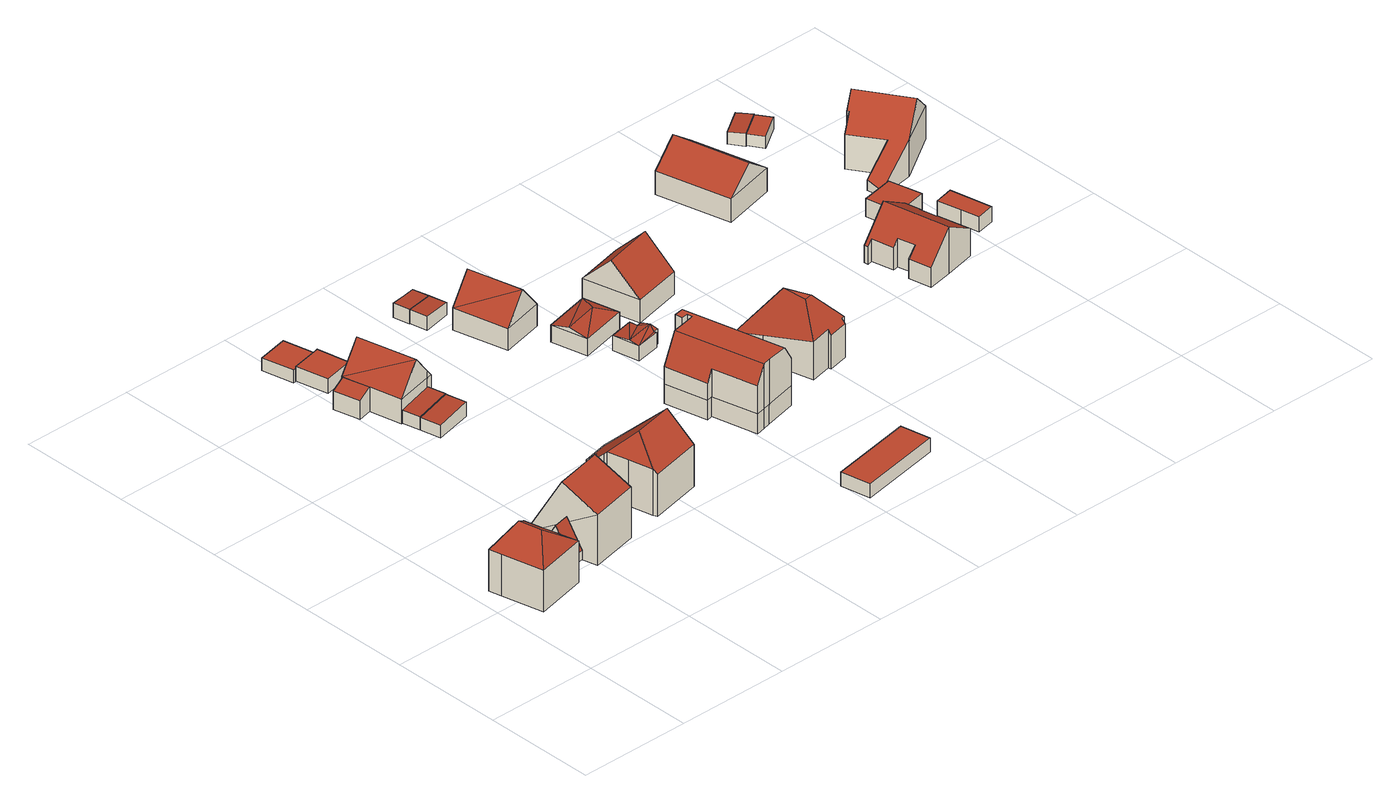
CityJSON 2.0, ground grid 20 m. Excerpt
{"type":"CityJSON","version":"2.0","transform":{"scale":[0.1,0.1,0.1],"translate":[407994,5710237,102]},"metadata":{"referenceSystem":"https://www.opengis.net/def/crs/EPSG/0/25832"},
"CityObjects":{
"building1":{"type":"Building","attributes":{"Gemeindeschluessel":"05978036","Geometrietyp2DReferenz":"3000","function":"31001_1000","roofType":"3200","measuredHeight":11.51},"geometry":[{"type":"MultiSurface","lod":"2","boundaries":[[[0,1,2,3]],[[1,4,5,2]],[[4,6,7,5]],[[6,8,9,7]],[[8,10,11,9]],[[10,12,13,11]],[[12,14,15,13]],[[14,16,17,15]],[[16,18,19,17]],[[18,0,3,19]],[[14,12,20]],[[1,0,18,21]],[[12,10,8,6,4,1,21,20]],[[18,16,14,20,21]],[[3,2,5,7,9,11,13,15,17,19]]],"semantics":{"surfaces":[{"type":"WallSurface"},{"type":"RoofSurface"},{"type":"GroundSurface"}],"values":[0,0,0,0,0,0,0,0,0,0,1,1,1,1,2]}}]},
"building2":{"type":"Building","attributes":{"Gemeindeschluessel":"05978036","Geometrietyp2DReferenz":"3000","function":"31001_2460","roofType":"3100","measuredHeight":6.52},"geometry":[{"type":"MultiSurface","lod":"2","boundaries":[[[22,23,24,25]],[[23,26,27,24]],[[26,28,29,27]],[[28,22,25,29]],[[26,23,30]],[[22,28,31]],[[23,22,31,30]],[[28,26,30,31]],[[25,24,27,29]]],"semantics":{"surfaces":[{"type":"WallSurface"},{"type":"RoofSurface"},{"type":"GroundSurface"}],"values":[0,0,0,0,0,0,1,1,2]}}]},
"building3":{"type":"Building","attributes":{"Gemeindeschluessel":"05978036","Geometrietyp2DReferenz":"3000","function":"31001_1000","roofType":"3100","measuredHeight":12.5},"geometry":[{"type":"MultiSurface","lod":"2","boundaries":[[[32,33,34,35]],[[33,36,37,34]],[[36,38,39,37]],[[38,32,35,39]],[[36,33,40]],[[32,38,41]],[[33,32,41,40]],[[38,36,40,41]],[[35,34,37,39]]],"semantics":{"surfaces":[{"type":"WallSurface"},{"type":"RoofSurface"},{"type":"GroundSurface"}],"values":[0,0,0,0,0,0,1,1,2]}}]},
"building4":{"type":"Building","attributes":{"Gemeindeschluessel":"05978036","Geometrietyp2DReferenz":"3000","function":"31001_2460","roofType":"2100","measuredHeight":2.62},"geometry":[{"type":"MultiSurface","lod":"2","boundaries":[[[42,43,44,45]],[[43,46,47,44]],[[46,48,49,47]],[[48,50,51,49]],[[50,42,45,51]],[[50,48,46,43,42]],[[45,44,47,49,51]]],"semantics":{"surfaces":[{"type":"WallSurface"},{"type":"RoofSurface"},{"type":"GroundSurface"}],"values":[0,0,0,0,0,1,2]}}]},
"building5":{"type":"Building","attributes":{"Gemeindeschluessel":"05978036","Geometrietyp2DReferenz":"3000","function":"31001_1000","roofType":"9999","measuredHeight":12.07},"geometry":[{"type":"MultiSurface","lod":"2","boundaries":[[[52,53,54,55]],[[53,56,57,54]],[[56,58,59,57]],[[58,60,61,59]],[[60,62,63,61]],[[62,64,65,63]],[[64,66,67,65]],[[66,68,69,67]],[[68,70,71,69]],[[70,72,73,71]],[[72,74,75,73]],[[74,76,77,75]],[[76,52,55,77]],[[72,70,68,78]],[[68,66,64,62,78]],[[62,60,58,56,53,52,76,74,72,78]],[[55,54,57,59,61,63,65,67,69,71,73,75,77]]],"semantics":{"surfaces":[{"type":"WallSurface"},{"type":"RoofSurface"},{"type":"GroundSurface"}],"values":[0,0,0,0,0,0,0,0,0,0,0,0,0,1,1,1,2]}}]},
"building6":{"type":"Building","attributes":{"Gemeindeschluessel":"05978036","Geometrietyp2DReferenz":"3000","function":"31001_2460","roofType":"2100","measuredHeight":2.65},"geometry":[{"type":"MultiSurface","lod":"2","boundaries":[[[79,80,81,82]],[[80,83,84,81]],[[83,85,86,84]],[[85,79,82,86]],[[85,83,80,79]],[[82,81,84,86]]],"semantics":{"surfaces":[{"type":"WallSurface"},{"type":"RoofSurface"},{"type":"GroundSurface"}],"values":[0,0,0,0,1,2]}}]},
"building7":{"type":"Building","attributes":{"Gemeindeschluessel":"05978036","Geometrietyp2DReferenz":"3000","function":"31001_1000"},"children":["building7-1","building7-2"]},
"building7-1":{"type":"BuildingPart","attributes":{"roofType":"3100","measuredHeight":9.29},"parents":["building7"],"geometry":[{"type":"MultiSurface","lod":"2","boundaries":[[[87,88,89,90]],[[87,91,92,88]],[[91,93,94,92]],[[93,95,96,94]],[[95,97,98,96]],[[97,99,100,98]],[[87,101,102]],[[87,90,99,97,101]],[[102,93,91]],[[93,102,101,103]],[[93,103,95]],[[95,103,101,97]],[[87,102,91]],[[89,88,92,94,96,98,100]],[[90,89,100,99]]],"semantics":{"surfaces":[{"type":"WallSurface"},{"type":"RoofSurface"},{"type":"GroundSurface"},{"type":"ClosureSurface"}],"values":[0,0,0,0,0,0,1,1,1,1,0,0,0,2,3]}}]},
"building7-2":{"type":"BuildingPart","attributes":{"roofType":"2100","measuredHeight":4.4},"parents":["building7"],"geometry":[{"type":"MultiSurface","lod":"2","boundaries":[[[104,90,89,105]],[[99,106,107,100]],[[106,104,105,107]],[[106,99,90,104]],[[105,89,100,107]],[[100,89,90,99]]],"semantics":{"surfaces":[{"type":"WallSurface"},{"type":"RoofSurface"},{"type":"GroundSurface"},{"type":"ClosureSurface"}],"values":[0,0,0,1,2,3]}}]},
"building8":{"type":"Building","attributes":{"Gemeindeschluessel":"05978036","Geometrietyp2DReferenz":"3000","function":"31001_2460","roofType":"2100","measuredHeight":2.68},"geometry":[{"type":"MultiSurface","lod":"2","boundaries":[[[108,109,110,111]],[[109,112,81,110]],[[112,113,82,81]],[[113,108,111,82]],[[113,112,109,108]],[[111,110,81,82]]],"semantics":{"surfaces":[{"type":"WallSurface"},{"type":"RoofSurface"},{"type":"GroundSurface"}],"values":[0,0,0,0,1,2]}}]},
"building9":{"type":"Building","attributes":{"Gemeindeschluessel":"05978036","Geometrietyp2DReferenz":"3000","function":"31001_2460","roofType":"1000","measuredHeight":2.57},"geometry":[{"type":"MultiSurface","lod":"2","boundaries":[[[114,115,116,117]],[[115,118,119,116]],[[118,120,121,119]],[[120,122,123,121]],[[122,114,117,123]],[[122,120,118,115,114]],[[117,116,119,121,123]]],"semantics":{"surfaces":[{"type":"WallSurface"},{"type":"RoofSurface"},{"type":"GroundSurface"}],"values":[0,0,0,0,0,1,2]}}]},
"building10":{"type":"Building","attributes":{"Gemeindeschluessel":"05978036","Geometrietyp2DReferenz":"3000","function":"31001_2460","roofType":"1000","measuredHeight":2.36},"geometry":[{"type":"MultiSurface","lod":"2","boundaries":[[[124,125,126,127]],[[125,128,129,126]],[[128,130,131,129]],[[130,132,133,131]],[[132,124,127,133]],[[132,130,128,125,124]],[[127,126,129,131,133]]],"semantics":{"surfaces":[{"type":"WallSurface"},{"type":"RoofSurface"},{"type":"GroundSurface"}],"values":[0,0,0,0,0,1,2]}}]},
"building11":{"type":"Building","attributes":{"Gemeindeschluessel":"05978036","Geometrietyp2DReferenz":"3000","function":"31001_2460","roofType":"1000","measuredHeight":2.43},"geometry":[{"type":"MultiSurface","lod":"2","boundaries":[[[134,135,136,137]],[[135,138,139,136]],[[138,140,141,139]],[[140,134,137,141]],[[140,138,135,134]],[[137,136,139,141]]],"semantics":{"surfaces":[{"type":"WallSurface"},{"type":"RoofSurface"},{"type":"GroundSurface"}],"values":[0,0,0,0,1,2]}}]},
"building12":{"type":"Building","attributes":{"Gemeindeschluessel":"05978036","Geometrietyp2DReferenz":"3000","function":"31001_2460","roofType":"2100","measuredHeight":2.54},"geometry":[{"type":"MultiSurface","lod":"2","boundaries":[[[142,143,144,145]],[[143,146,147,144]],[[146,148,149,147]],[[148,142,145,149]],[[148,146,143,142]],[[145,144,147,149]]],"semantics":{"surfaces":[{"type":"WallSurface"},{"type":"RoofSurface"},{"type":"GroundSurface"}],"values":[0,0,0,0,1,2]}}]},
"building13":{"type":"Building","attributes":{"Gemeindeschluessel":"05978036","Geometrietyp2DReferenz":"3000","function":"31001_2460","roofType":"2100","measuredHeight":2.62},"geometry":[{"type":"MultiSurface","lod":"2","boundaries":[[[142,150,151,152]],[[150,153,154,151]],[[153,155,156,154]],[[155,143,157,156]],[[143,142,152,157]],[[143,155,153,150,142]],[[152,151,154,156,157]]],"semantics":{"surfaces":[{"type":"WallSurface"},{"type":"RoofSurface"},{"type":"GroundSurface"}],"values":[0,0,0,0,0,1,2]}}]},
"building14":{"type":"Building","attributes":{"Gemeindeschluessel":"05978036","Geometrietyp2DReferenz":"3000","function":"31001_1000","roofType":"5000","measuredHeight":11.48},"geometry":[{"type":"MultiSurface","lod":"2","boundaries":[[[158,159,160,161]],[[159,162,163,160]],[[162,164,165,163]],[[164,166,167,165]],[[166,168,169,167]],[[168,170,171,169]],[[170,172,173,171]],[[172,174,175,173]],[[174,176,177,175]],[[176,178,179,177]],[[178,180,181,179]],[[180,182,183,181]],[[182,184,185,183]],[[184,186,187,185]],[[186,188,189,187]],[[188,190,191,189]],[[190,192,193,191]],[[192,194,195,193]],[[194,196,197,195]],[[196,198,199,197]],[[198,200,201,199]],[[200,202,203,201]],[[202,204,205,203]],[[204,206,207,205]],[[206,158,161,207]],[[208,209,210,211,212,213]],[[214,215,216,217,178,176,218,219,220,221,222,223,224,225,226]],[[227,211,210,228,225,224,229,230,231,232]],[[206,232,231,158]],[[204,227,232,206]],[[158,231,230,159]],[[159,230,229,162]],[[162,229,224,223,164]],[[190,228,210,192]],[[188,226,225,228,190]],[[202,211,227,204]],[[186,214,226,188]],[[164,223,222,166]],[[166,222,221,168]],[[168,221,220,170]],[[170,220,219,172]],[[172,219,218,174]],[[174,218,176]],[[180,217,216,182]],[[178,217,180]],[[182,216,215,184]],[[184,215,214,186]],[[196,208,213,198]],[[198,213,212,200]],[[200,212,211,202]],[[192,210,209,194]],[[194,209,208,196]],[[161,160,163,165,167,169,171,173,175,177,179,181,183,185,187,189,191,193,195,197,199,201,203,205,207]]],"semantics":{"surfaces":[{"type":"WallSurface"},{"type":"RoofSurface"},{"type":"GroundSurface"}],"values":[0,0,0,0,0,0,0,0,0,0,0,0,0,0,0,0,0,0,0,0,0,0,0,0,0,1,1,1,0,0,0,0,0,0,0,0,0,0,0,0,0,0,0,0,0,0,0,0,0,0,0,0,2]}}]},
"building15":{"type":"Building","attributes":{"Gemeindeschluessel":"05978036","Geometrietyp2DReferenz":"3000","function":"31001_1000","roofType":"3100","measuredHeight":8.68},"geometry":[{"type":"MultiSurface","lod":"2","boundaries":[[[233,234,235,236]],[[234,237,238,235]],[[237,239,240,238]],[[239,233,236,240]],[[237,234,241]],[[233,239,242]],[[242,234,233]],[[234,242,241]],[[239,241,242]],[[241,239,237]],[[236,235,238,240]]],"semantics":{"surfaces":[{"type":"WallSurface"},{"type":"RoofSurface"},{"type":"GroundSurface"}],"values":[0,0,0,0,0,0,1,1,1,1,2]}}]},
"building16":{"type":"Building","attributes":{"Gemeindeschluessel":"05978036","Geometrietyp2DReferenz":"3000","function":"51009_1610","roofType":"1000","measuredHeight":4.33},"geometry":[{"type":"MultiSurface","lod":"2","boundaries":[[[243,244,161,160]],[[244,245,207,161]],[[245,246,205,207]],[[246,243,160,205]],[[246,245,244,243]],[[160,161,207,205]]],"semantics":{"surfaces":[{"type":"WallSurface"},{"type":"RoofSurface"},{"type":"GroundSurface"}],"values":[0,0,0,0,1,2]}}]},
"building17":{"type":"Building","attributes":{"Gemeindeschluessel":"05978036","Geometrietyp2DReferenz":"3000","function":"31001_2460","roofType":"5000","measuredHeight":3.8},"geometry":[{"type":"MultiSurface","lod":"2","boundaries":[[[247,248,249,250]],[[248,251,252,249]],[[251,253,254,252]],[[253,247,250,254]],[[251,248,255]],[[247,253,256]],[[248,256,255]],[[256,248,247]],[[255,253,251]],[[253,255,256]],[[250,249,252,254]]],"semantics":{"surfaces":[{"type":"WallSurface"},{"type":"RoofSurface"},{"type":"GroundSurface"}],"values":[0,0,0,0,1,0,1,1,1,1,2]}}]},
"building18":{"type":"Building","attributes":{"Gemeindeschluessel":"05978036","Geometrietyp2DReferenz":"3000","function":"31001_2460","roofType":"1000","measuredHeight":2.71},"geometry":[{"type":"MultiSurface","lod":"2","boundaries":[[[257,258,259,260]],[[258,261,262,259]],[[261,263,264,262]],[[263,257,260,264]],[[263,261,258,257]],[[260,259,262,264]]],"semantics":{"surfaces":[{"type":"WallSurface"},{"type":"RoofSurface"},{"type":"GroundSurface"}],"values":[0,0,0,0,1,2]}}]},
"building19":{"type":"Building","attributes":{"Gemeindeschluessel":"05978036","Geometrietyp2DReferenz":"3000","function":"31001_1310","roofType":"5000","measuredHeight":3.09},"geometry":[{"type":"MultiSurface","lod":"2","boundaries":[[[265,266,267,268]],[[266,269,270,267]],[[269,271,272,270]],[[271,273,274,272]],[[273,275,276,274]],[[275,277,278,276]],[[277,279,280,278]],[[279,265,268,280]],[[265,281,266]],[[265,282,281]],[[279,282,265]],[[282,279,277]],[[281,271,269]],[[281,275,271]],[[275,281,282]],[[273,271,275]],[[269,266,281]],[[277,275,282]],[[268,267,270,272,274,276,278,280]]],"semantics":{"surfaces":[{"type":"WallSurface"},{"type":"RoofSurface"},{"type":"GroundSurface"}],"values":[0,0,0,0,0,0,0,0,1,1,1,1,1,1,1,1,0,0,2]}}]},
"building20":{"type":"Building","attributes":{"Gemeindeschluessel":"05978036","Geometrietyp2DReferenz":"3000","function":"31001_2460","roofType":"2100","measuredHeight":3.53},"geometry":[{"type":"MultiSurface","lod":"2","boundaries":[[[283,284,285,286]],[[284,287,288,285]],[[287,289,290,288]],[[289,291,292,290]],[[291,293,294,292]],[[293,295,296,294]],[[295,283,286,296]],[[295,293,291,289,287,284,283]],[[286,285,288,290,292,294,296]]],"semantics":{"surfaces":[{"type":"WallSurface"},{"type":"RoofSurface"},{"type":"GroundSurface"}],"values":[0,0,0,0,0,0,0,1,2]}}]},
"building21":{"type":"Building","attributes":{"Gemeindeschluessel":"05978036","Geometrietyp2DReferenz":"3000","function":"31001_1000","roofType":"9999","measuredHeight":11.4},"geometry":[{"type":"MultiSurface","lod":"2","boundaries":[[[297,298,299,300]],[[298,301,302,299]],[[301,303,304,302]],[[303,305,306,304]],[[305,307,308,306]],[[307,309,310,308]],[[309,311,312,310]],[[311,313,314,312]],[[313,315,316,314]],[[315,317,318,316]],[[317,319,320,318]],[[319,297,300,320]],[[307,305,303,301,298,297,321,322]],[[311,309,307,322,323]],[[315,313,311,323,324]],[[297,319,317,315,324,321]],[[324,323,322,321]],[[300,299,302,304,306,308,310,312,314,316,318,320]]],"semantics":{"surfaces":[{"type":"WallSurface"},{"type":"RoofSurface"},{"type":"GroundSurface"}],"values":[0,0,0,0,0,0,0,0,0,0,0,0,1,1,1,1,1,2]}}]},
"building22":{"type":"Building","attributes":{"Gemeindeschluessel":"05978036","Geometrietyp2DReferenz":"3000","function":"31001_1000","roofType":"3100","measuredHeight":9.33},"geometry":[{"type":"MultiSurface","lod":"2","boundaries":[[[325,326,327,328]],[[326,329,330,327]],[[329,331,332,330]],[[331,325,328,332]],[[329,326,333]],[[325,331,334]],[[326,325,334,333]],[[331,329,333,334]],[[328,327,330,332]]],"semantics":{"surfaces":[{"type":"WallSurface"},{"type":"RoofSurface"},{"type":"GroundSurface"}],"values":[0,0,0,0,0,0,1,1,2]}}]},
"building23":{"type":"Building","attributes":{"Gemeindeschluessel":"05978036","Geometrietyp2DReferenz":"3000","function":"31001_1000","roofType":"3100","measuredHeight":8.3},"geometry":[{"type":"MultiSurface","lod":"2","boundaries":[[[335,336,337,338]],[[336,339,340,337]],[[339,341,342,340]],[[341,343,344,342]],[[343,345,346,344]],[[345,347,348,346]],[[347,349,350,348]],[[349,351,352,350]],[[351,353,354,352]],[[353,355,356,354]],[[355,357,358,356]],[[357,359,360,358]],[[359,361,362,360]],[[361,363,364,362]],[[363,365,366,364]],[[365,335,338,366]],[[361,359,357,355,353,351,349,347]],[[347,345,343,341,339,336,335,365,363,361]],[[338,337,340,342,344,346,348,350,352,354,356,358,360,362,364,366]]],"semantics":{"surfaces":[{"type":"WallSurface"},{"type":"RoofSurface"},{"type":"GroundSurface"}],"values":[0,0,0,0,0,0,0,0,0,0,0,0,0,0,0,0,1,1,2]}}]},
"building24":{"type":"Building","attributes":{"Gemeindeschluessel":"05978036","Geometrietyp2DReferenz":"3000","function":"31001_1000","roofType":"3100","measuredHeight":7.98},"geometry":[{"type":"MultiSurface","lod":"2","boundaries":[[[367,368,369,370]],[[368,371,372,369]],[[371,373,374,372]],[[373,367,370,374]],[[371,368,375]],[[367,373,376]],[[368,367,376,375]],[[373,371,375,376]],[[370,369,372,374]]],"semantics":{"surfaces":[{"type":"WallSurface"},{"type":"RoofSurface"},{"type":"GroundSurface"}],"values":[0,0,0,0,0,0,1,1,2]}}]},
"building25":{"type":"Building","attributes":{"Gemeindeschluessel":"05978036","Geometrietyp2DReferenz":"3000","function":"31001_2460","roofType":"1000","measuredHeight":3.19},"geometry":[{"type":"MultiSurface","lod":"2","boundaries":[[[377,378,379,380]],[[378,381,382,379]],[[381,383,384,382]],[[383,377,380,384]],[[383,381,378,377]],[[380,379,382,384]]],"semantics":{"surfaces":[{"type":"WallSurface"},{"type":"RoofSurface"},{"type":"GroundSurface"}],"values":[0,0,0,0,1,2]}}]},
"building26":{"type":"Building","attributes":{"Gemeindeschluessel":"05978036","Geometrietyp2DReferenz":"3000","function":"31001_2460","roofType":"1000","measuredHeight":2.65},"geometry":[{"type":"MultiSurface","lod":"2","boundaries":[[[385,386,387,388]],[[386,389,390,387]],[[389,391,392,390]],[[391,393,394,392]],[[393,385,388,394]],[[393,391,389,386,385]],[[388,387,390,392,394]]],"semantics":{"surfaces":[{"type":"WallSurface"},{"type":"RoofSurface"},{"type":"GroundSurface"}],"values":[0,0,0,0,0,1,2]}}]},
"building27":{"type":"Building","attributes":{"Gemeindeschluessel":"05978036","Geometrietyp2DReferenz":"3000","function":"31001_2460","roofType":"2100","measuredHeight":2.27},"geometry":[{"type":"MultiSurface","lod":"2","boundaries":[[[395,396,397,398]],[[396,399,400,397]],[[399,401,402,400]],[[401,395,398,402]],[[401,399,396,395]],[[398,397,400,402]]],"semantics":{"surfaces":[{"type":"WallSurface"},{"type":"RoofSurface"},{"type":"GroundSurface"}],"values":[0,0,0,0,1,2]}}]},
"building28":{"type":"Building","attributes":{"Gemeindeschluessel":"05978036","Geometrietyp2DReferenz":"3000","function":"31001_2460","roofType":"1000","measuredHeight":2.17},"geometry":[{"type":"MultiSurface","lod":"2","boundaries":[[[403,404,405,406]],[[404,407,408,405]],[[407,409,410,408]],[[409,403,406,410]],[[409,407,404,403]],[[406,405,408,410]]],"semantics":{"surfaces":[{"type":"WallSurface"},{"type":"RoofSurface"},{"type":"GroundSurface"}],"values":[0,0,0,0,1,2]}}]},
"building29":{"type":"Building","attributes":{"Gemeindeschluessel":"05978036","Geometrietyp2DReferenz":"3000","function":"31001_1000","roofType":"5000","measuredHeight":10.84},"geometry":[{"type":"MultiSurface","lod":"2","boundaries":[[[411,412,413,414]],[[412,415,416,413]],[[415,417,418,416]],[[417,419,420,418]],[[419,421,422,420]],[[421,423,424,422]],[[423,425,426,424]],[[425,427,428,426]],[[427,429,430,428]],[[429,431,432,430]],[[431,433,434,432]],[[433,435,436,434]],[[435,437,438,436]],[[437,439,440,438]],[[439,441,442,440]],[[441,443,444,442]],[[443,445,446,444]],[[445,447,448,446]],[[447,411,414,448]],[[412,411,447,445,449,450,419,417,415]],[[435,433,431,429,427,425,423,421,450,449,443,441,439,437]],[[421,419,450]],[[445,443,449]],[[414,413,416,418,420,422,424,426,428,430,432,434,436,438,440,442,444,446,448]]],"semantics":{"surfaces":[{"type":"WallSurface"},{"type":"RoofSurface"},{"type":"GroundSurface"}],"values":[0,0,0,0,0,0,0,0,0,0,0,0,0,0,0,0,0,0,0,1,1,0,0,2]}}]}
},
"vertices":[
[13,230,100],[100,250,100],[100,250,26],[13,230,26],[108,216,100],[108,216,26],[114,217,95],[114,217,26],[120,192,95],[120,192,26],[114,190,100],[114,190,26],[122,155,100],[122,155,26],[31,134,100],[31,134,26],[15,207,100],[15,207,26],[10,230,100],[10,230,26],[61,170,141],[52,210,141],
[168,196,42],[140,190,42],[140,190,26],[168,196,26],[128,244,42],[128,244,26],[156,250,42],[156,250,26],[134,217,92],[162,223,92],
[146,295,36],[233,315,36],[233,315,25],[146,295,25],[260,188,116],[260,188,25],[174,169,116],[174,169,25],[246,251,150],[160,232,150],
[285,242,57],[272,299,54],[272,299,30],[285,242,30],[299,305,54],[299,305,30],[302,290,55],[302,290,30],[312,248,57],[312,248,30],
[292,336,60],[340,347,60],[340,347,29],[292,336,29],[336,365,42],[336,365,29],[382,375,42],[382,375,29],[397,311,105],[397,311,29],[407,266,150],[407,266,29],[417,219,104],[417,219,29],[323,198,104],[323,198,29],[321,205,111],[321,205,29],[312,248,111],[312,248,29],[303,285,111],[303,285,29],[302,290,105],[302,290,29],[299,305,91],[299,305,29],[336,251,150],
[237,618,39],[303,633,43],[303,633,17],[237,618,17],[311,597,43],[311,597,17],[245,582,39],[245,582,17],
[207,755,59],[207,755,15],[207,753,15],[207,753,59],[284,771,59],[284,771,15],[306,667,59],[306,667,15],[296,665,59],[296,665,15],[230,650,59],[230,650,15],[218,707,59],[218,707,15],[268,659,108],[245,763,108],[296,665,72],
[183,748,48],[183,748,15],[193,701,48],[193,701,15],
[230,650,40],[296,665,44],[296,665,17],[230,650,17],[303,633,44],[237,618,40],
[212,790,35],[200,847,35],[200,847,9],[212,790,9],[249,857,35],[249,857,9],[254,858,35],[254,858,9],[265,801,35],[265,801,9],
[195,846,31],[183,902,31],[183,902,8],[195,846,8],[237,913,31],[237,913,8],[249,857,31],[249,857,8],[200,847,31],[200,847,8],
[723,34,64],[575,7,64],[575,7,39],[723,34,39],[565,60,64],[565,60,39],[713,87,64],[713,87,39],
[420,835,40],[469,845,37],[469,845,15],[420,835,15],[476,814,37],[476,814,15],[427,804,40],[427,804,15],
[414,864,40],[414,864,14],[420,835,14],[444,870,38],[444,870,14],[463,874,37],[463,874,14],[469,845,14],
[607,435,63],[595,433,63],[595,433,28],[607,435,28],[593,446,63],[593,446,28],[626,453,63],[626,453,28],[631,431,63],[631,431,28],[633,431,63],[633,431,28],[633,430,63],[633,430,28],[640,432,63],[640,432,28],[635,456,63],[635,456,28],[658,462,63],[658,462,28],[678,375,63],[678,375,28],[677,375,63],[677,375,28],[679,363,63],[679,363,28],[650,356,63],[650,356,28],[664,295,63],[664,295,28],[669,276,63],[669,276,28],[612,263,63],[612,263,28],[598,260,63],[598,260,28],[582,256,63],[582,256,28],[563,336,63],[563,336,28],[553,334,63],[553,334,28],[536,409,63],[536,409,28],[563,415,63],[563,415,28],[598,423,63],[598,423,28],[609,426,63],[609,426,28],[563,336,113],[582,256,113],[598,260,143],[563,415,143],[536,409,94],[553,334,93],[664,295,113],[650,356,113],[679,363,65],[677,375,65],[635,456,102],[640,432,102],[633,430,113],[633,431,113],[631,431,117],[626,453,116],[611,450,141],[652,272,141],[669,276,113],[598,423,142],[612,263,143],[593,446,142],[595,433,142],[607,435,141],[609,426,141],
[528,793,57],[550,698,57],[550,698,18],[528,793,18],[474,680,57],[474,680,18],[452,776,57],[452,776,18],[512,689,105],[490,785,105],
[595,433,72],[607,435,72],[609,426,72],[598,423,72],
[530,647,54],[613,666,54],[613,666,24],[530,647,24],[627,602,54],[627,602,24],[544,583,54],[544,583,24],[598,629,62],[537,615,62],
[650,356,59],[679,363,59],[679,363,32],[650,356,32],[693,302,59],[693,302,32],[664,295,59],[664,295,32],
[623,558,54],[631,560,54],[631,560,27],[623,558,27],[638,531,54],[638,531,27],[629,529,54],[629,529,27],[630,525,54],[630,525,27],[587,517,54],[587,517,27],[577,564,54],[577,564,27],[620,573,54],[620,573,27],[635,544,58],[584,534,58],
[658,463,60],[696,472,66],[696,472,31],[658,463,31],[705,434,66],[705,434,31],[702,433,65],[702,433,31],[713,383,65],[713,383,31],[678,375,60],[678,375,31],[658,462,60],[658,462,31],
[812,314,102],[806,313,102],[806,313,34],[812,314,34],[808,307,94],[808,307,34],[772,299,94],[772,299,34],[771,305,102],[771,305,34],[733,296,102],[733,296,34],[713,383,80],[713,383,34],[702,433,67],[702,433,34],[705,434,67],[705,434,34],[781,451,66],[781,451,34],[787,423,74],[787,423,34],[788,423,73],[788,423,34],[769,339,148],[755,336,148],[751,381,148],[752,381,148],
[751,615,62],[663,595,62],[663,595,21],[751,615,21],[640,696,62],[640,696,21],[728,716,62],[728,716,21],[651,645,114],[740,666,114],
[1038,400,82],[1031,431,82],[1031,431,31],[1038,400,31],[1021,429,71],[1021,429,31],[1013,468,71],[1013,468,31],[1004,466,62],[1004,466,31],[1003,473,62],[1003,473,31],[1051,483,114],[1051,483,31],[1105,494,80],[1105,494,31],[1111,465,80],[1111,465,31],[1107,464,82],[1107,464,31],[1113,435,82],[1113,435,31],[1117,436,80],[1117,436,31],[1129,378,80],[1129,378,31],[1075,366,114],[1075,366,31],[1030,357,66],[1030,357,31],[1022,397,66],[1022,397,31],
[1012,856,57],[1043,725,57],[1043,725,15],[1012,856,15],[949,702,57],[949,702,15],[918,833,57],[918,833,15],[996,713,94],[965,845,94],
[1148,574,60],[1161,516,60],[1161,516,28],[1148,574,28],[1103,504,60],[1103,504,28],[1091,563,60],[1091,563,28],
[1167,490,57],[1200,497,57],[1200,497,30],[1167,490,30],[1215,423,57],[1215,423,30],[1183,416,57],[1183,416,30],[1176,448,57],[1176,448,30],
[1140,896,27],[1156,872,29],[1156,872,6],[1140,896,6],[1112,843,29],[1112,843,6],[1096,867,27],[1096,867,6],
[1112,843,28],[1156,872,28],[1156,872,7],[1112,843,7],[1172,847,28],[1172,847,7],[1128,818,28],[1128,818,7],
[1155,628,32],[1205,637,75],[1205,637,13],[1155,628,13],[1170,692,74],[1170,692,13],[1192,706,98],[1192,706,13],[1190,709,98],[1190,709,13],[1226,732,106],[1226,732,13],[1228,729,106],[1228,729,13],[1258,748,73],[1258,748,13],[1282,709,74],[1282,709,13],[1285,710,71],[1285,710,13],[1289,703,72],[1289,703,13],[1293,705,68],[1293,705,13],[1303,703,61],[1303,703,13],[1313,686,62],[1313,686,13],[1310,677,68],[1310,677,13],[1307,675,72],[1307,675,13],[1311,667,72],[1311,667,13],[1226,612,78],[1226,612,13],[1160,601,22],[1160,601,13],[1266,638,121],[1212,723,121]
]}
